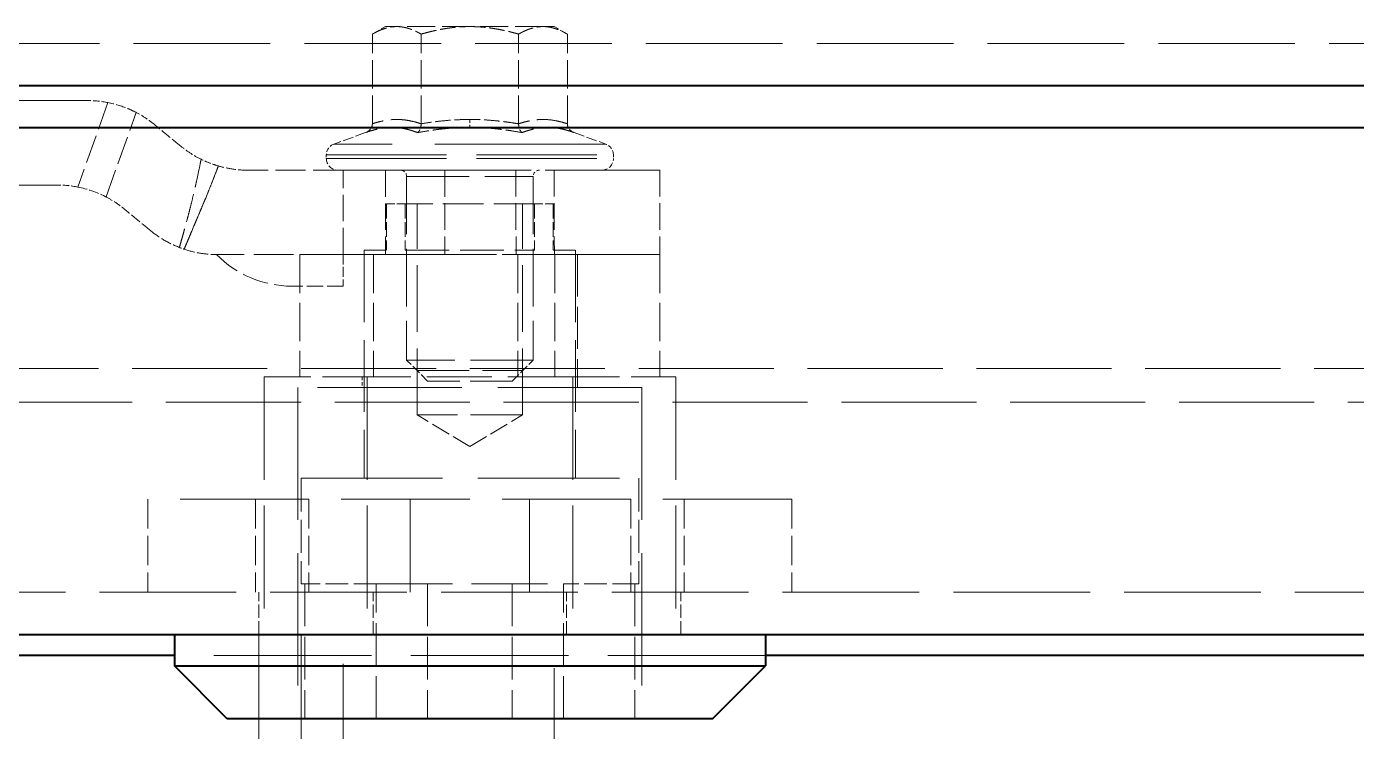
# Model space of a CAD drawing. Header units: millimetres. Extents: x 0 to 2523, y 0 to 1782.
# Drawn here: x 824.3 to 887.3, y 1446.6 to 1480 of the extents above; entities that cross this region are included whole.
import ezdxf

# ---------------------------------------------------------------- set-up
doc = ezdxf.new("R2010")
doc.units = ezdxf.units.MM
doc.header["$LTSCALE"] = 3
doc.linetypes.add('DASHED', pattern=[0.2067, 0.1654, -0.0413])
for name, color, linetype, lineweight in [('가려진 것(ISO)', 2, 'DASHED', 18), ('가려진 좁은 것(ISO)', 2, 'DASHED', 18), ('가시적인 것(ISO)', 3, 'Continuous', 40)]:
    doc.layers.add(name, color=color, linetype=linetype, lineweight=lineweight)

msp = doc.modelspace()

# ---------------------------------------------------------------- linework, layer by layer
at = {"layer": '가려진 것(ISO)', "ltscale": 0.453555}
for p, q in [((841.2766, 1479.9807), (840.6578, 1479.6234)), ((849.2766, 1479.9807), (849.8954, 1479.6234))]:
    msp.add_line(p, q, dxfattribs=at)
at = {"layer": '가려진 것(ISO)', "ltscale": 1.329629}
for p, q in [((841.8125, 1479.9807), (841.2766, 1479.9807)), ((849.2766, 1479.9807), (848.7407, 1479.9807))]:
    msp.add_line(p, q, dxfattribs=at)
at = {"layer": '가려진 것(ISO)', "ltscale": 2.659358}
for p, q in [((845.2766, 1479.9807), (841.8125, 1479.9807)), ((848.7407, 1479.9807), (845.2766, 1479.9807))]:
    msp.add_line(p, q, dxfattribs=at)
at = {"layer": '가려진 것(ISO)', "ltscale": 2.698431}
for p, q in [((840.6578, 1475.3731), (840.6578, 1479.6234)), ((849.8954, 1475.3731), (849.8954, 1479.6234))]:
    msp.add_line(p, q, dxfattribs=at)
at = {"layer": '가려진 것(ISO)', "ltscale": 2.698482}
msp.add_line((842.9672, 1475.373), (842.9672, 1479.6234), dxfattribs=at)
at = {"layer": '가려진 것(ISO)', "ltscale": 2.698487}
msp.add_line((847.586, 1475.373), (847.586, 1479.6234), dxfattribs=at)
at = {"layer": '가려진 것(ISO)', "ltscale": 13.047749}
for p, q in [((1143.2766, 1479.1807), (787.2766, 1479.1807)), ((787.2766, 1453.1807), (1143.2766, 1453.1807))]:
    msp.add_line(p, q, dxfattribs=at)
at = {"layer": '가려진 것(ISO)', "ltscale": 7.548428}
msp.add_line((827.1659, 1476.473), (815.2766, 1476.4679), dxfattribs=at)
at = {"layer": '가려진 것(ISO)', "ltscale": 1.009477}
for p, q in [((840.3327, 1474.9562), (838.8385, 1474.4124)), ((850.2204, 1474.9562), (851.7147, 1474.4124))]:
    msp.add_line(p, q, dxfattribs=at)
at = {"layer": '가려진 것(ISO)', "ltscale": 0.104586}
for p, q in [((838.4766, 1473.8956), (838.4766, 1473.7307)), ((852.0766, 1473.8956), (852.0766, 1473.7307))]:
    msp.add_line(p, q, dxfattribs=at)
at = {"layer": '가려진 것(ISO)', "ltscale": 15.832087}
msp.add_line((839.0266, 1473.1807), (851.5266, 1473.1807), dxfattribs=at)
at = {"layer": '가려진 것(ISO)', "ltscale": 3.154497}
for p, q in [((844.0836, 1473.1802), (839.2772, 1473.1781)), ((844.0853, 1469.1802), (839.2789, 1469.1781))]:
    msp.add_line(p, q, dxfattribs=at)
at = {"layer": '가려진 것(ISO)', "ltscale": 2.539495}
for p, q in [((841.2766, 1473.179), (841.2783, 1469.179)), ((849.2766, 1473.1824), (849.2783, 1469.1824)), ((854.2766, 1473.1845), (854.2783, 1469.1845))]:
    msp.add_line(p, q, dxfattribs=at)
at = {"layer": '가려진 것(ISO)', "ltscale": 2.19112}
for p, q in [((847.4609, 1473.1816), (844.0836, 1473.1802)), ((844.0853, 1469.1802), (847.4626, 1469.1816))]:
    msp.add_line(p, q, dxfattribs=at)
at = {"layer": '가려진 것(ISO)', "ltscale": 9.838044}
for p, q in [((854.2766, 1473.1845), (847.4609, 1473.1816)), ((847.4626, 1469.1816), (854.2783, 1469.1845))]:
    msp.add_line(p, q, dxfattribs=at)
at = {"layer": '가려진 것(ISO)', "ltscale": 13.266974}
msp.add_line((825.7306, 1472.4724), (809.2769, 1472.4654), dxfattribs=at)
at = {"layer": '가려진 것(ISO)', "ltscale": 5.52352}
for p, q in [((842.2766, 1472.8807), (842.2766, 1464.1807)), ((848.2766, 1472.8807), (848.2766, 1464.1807))]:
    msp.add_line(p, q, dxfattribs=at)
at = {"layer": '가려진 것(ISO)', "ltscale": 0.796132}
for p, q in [((841.3266, 1471.5807), (842.211, 1471.5807)), ((848.3421, 1471.5807), (849.2266, 1471.5807))]:
    msp.add_line(p, q, dxfattribs=at)
at = {"layer": '가려진 것(ISO)', "ltscale": 1.396677}
for p, q in [((841.3266, 1471.5807), (841.3266, 1469.3807)), ((842.211, 1471.5807), (842.211, 1469.3807)), ((848.3421, 1471.5807), (848.3421, 1469.3807)), ((849.2266, 1471.5807), (849.2266, 1469.3807))]:
    msp.add_line(p, q, dxfattribs=at)
at = {"layer": '가려진 것(ISO)', "ltscale": 3.892509}
msp.add_line((848.3421, 1471.5807), (842.211, 1471.5807), dxfattribs=at)
at = {"layer": '가려진 것(ISO)', "ltscale": 6.348889}
for p, q in [((842.7766, 1461.5807), (842.7766, 1471.5807)), ((847.7766, 1461.5807), (847.7766, 1471.5807))]:
    msp.add_line(p, q, dxfattribs=at)
at = {"layer": '가려진 것(ISO)', "ltscale": 0.029295}
msp.add_line((833.3246, 1469.1756), (833.2783, 1469.1756), dxfattribs=at)
at = {"layer": '가려진 것(ISO)', "ltscale": 12.956447}
msp.add_line((854.2766, 1469.1807), (837.2261, 1469.1807), dxfattribs=at)
at = {"layer": '가려진 것(ISO)', "ltscale": 3.682313}
for p, q in [((837.2261, 1469.1807), (837.2261, 1463.3807)), ((840.7146, 1469.1807), (840.7146, 1463.3807)), ((847.5567, 1469.1807), (847.5567, 1463.3807)), ((849.3003, 1469.1807), (849.3003, 1463.3807)), ((854.2766, 1469.1807), (854.2766, 1463.3807))]:
    msp.add_line(p, q, dxfattribs=at)
at = {"layer": '가려진 것(ISO)', "ltscale": 0.950628}
msp.add_line((839.2783, 1469.1781), (839.2789, 1467.6807), dxfattribs=at)
at = {"layer": '가려진 것(ISO)', "ltscale": 2.095026}
for p, q in [((840.2766, 1469.3807), (841.3266, 1469.3807)), ((849.2266, 1469.3807), (850.2766, 1469.3807))]:
    msp.add_line(p, q, dxfattribs=at)
at = {"layer": '가려진 것(ISO)', "ltscale": 6.856808}
for p, q in [((840.2766, 1469.3807), (840.2766, 1458.5807)), ((850.2766, 1469.3807), (850.2766, 1458.5807))]:
    msp.add_line(p, q, dxfattribs=at)
at = {"layer": '가려진 것(ISO)', "ltscale": 4.190152}
msp.add_line((842.211, 1469.3807), (848.3421, 1469.3807), dxfattribs=at)
at = {"layer": '가려진 것(ISO)', "ltscale": 3.999763}
msp.add_line((850.3766, 1469.1807), (850.3766, 1462.8807), dxfattribs=at)
at = {"layer": '가려진 것(ISO)', "ltscale": 1.545837}
msp.add_line((839.2789, 1467.6807), (836.844, 1467.6807), dxfattribs=at)
at = {"layer": '가려진 것(ISO)', "ltscale": 5.983681}
msp.add_line((848.2766, 1464.1807), (842.2766, 1464.1807), dxfattribs=at)
at = {"layer": '가려진 것(ISO)', "ltscale": 0.897783}
for p, q in [((843.2766, 1463.1807), (842.2766, 1464.1807)), ((847.2766, 1463.1807), (848.2766, 1464.1807))]:
    msp.add_line(p, q, dxfattribs=at)
at = {"layer": '가려진 것(ISO)', "ltscale": 12.901145}
for p, q in [((813.2766, 1463.7807), (1117.2766, 1463.7807)), ((1117.2766, 1462.1807), (813.2766, 1462.1807)), ((849.2766, 1435.1807), (849.2766, 1451.1807))]:
    msp.add_line(p, q, dxfattribs=at)
at = {"layer": '가려진 것(ISO)', "ltscale": 9.837123}
for p, q in [((835.5266, 1463.3807), (835.5266, 1451.1807)), ((840.4034, 1463.3807), (840.4034, 1451.1807)), ((850.1497, 1463.3807), (850.1497, 1451.1807)), ((855.0266, 1463.3807), (855.0266, 1451.1807))]:
    msp.add_line(p, q, dxfattribs=at)
at = {"layer": '가려진 것(ISO)', "ltscale": 4.455295}
for p, q in [((835.5266, 1463.3807), (840.4034, 1463.3807)), ((850.1497, 1463.3807), (855.0266, 1463.3807))]:
    msp.add_line(p, q, dxfattribs=at)
at = {"layer": '가려진 것(ISO)', "ltscale": 13.763361}
msp.add_line((853.4266, 1462.8807), (837.1266, 1462.8807), dxfattribs=at)
at = {"layer": '가려진 것(ISO)', "ltscale": 12.659248}
for p, q in [((837.1266, 1462.8807), (837.1266, 1447.1807)), ((853.4266, 1462.8807), (853.4266, 1447.1807))]:
    msp.add_line(p, q, dxfattribs=at)
at = {"layer": '가려진 것(ISO)', "ltscale": 0.317349}
msp.add_line((840.1766, 1463.3807), (840.1766, 1462.8807), dxfattribs=at)
at = {"layer": '가려진 것(ISO)', "ltscale": 6.187803}
msp.add_line((850.1497, 1463.3807), (840.4034, 1463.3807), dxfattribs=at)
at = {"layer": '가려진 것(ISO)', "ltscale": 3.989087}
msp.add_line((847.2766, 1463.1807), (843.2766, 1463.1807), dxfattribs=at)
at = {"layer": '가려진 것(ISO)', "ltscale": 4.986384}
msp.add_line((847.7766, 1461.5807), (842.7766, 1461.5807), dxfattribs=at)
at = {"layer": '가려진 것(ISO)', "ltscale": 1.851636}
for q in [(842.7766, 1461.5807), (847.7766, 1461.5807)]:
    msp.add_line((845.2766, 1460.0785), q, dxfattribs=at)
at = {"layer": '가려진 것(ISO)', "ltscale": 13.510047}
msp.add_line((837.2766, 1458.5807), (853.2766, 1458.5807), dxfattribs=at)
at = {"layer": '가려진 것(ISO)', "ltscale": 3.174394}
for p, q in [((837.2766, 1458.5807), (837.2766, 1453.5807)), ((853.2766, 1458.5807), (853.2766, 1453.5807))]:
    msp.add_line(p, q, dxfattribs=at)
at = {"layer": '가려진 것(ISO)', "ltscale": 12.296404}
for p, q in [((837.6516, 1457.5807), (830.0266, 1457.5807)), ((852.9016, 1457.5807), (837.6516, 1457.5807)), ((860.5266, 1457.5807), (852.9016, 1457.5807))]:
    msp.add_line(p, q, dxfattribs=at)
at = {"layer": '가려진 것(ISO)', "ltscale": 2.793455}
for p, q in [((830.0266, 1457.5807), (830.0266, 1453.1807)), ((835.1266, 1457.5807), (835.1266, 1453.1807)), ((837.6516, 1457.5807), (837.6516, 1453.1807)), ((852.9016, 1457.5807), (852.9016, 1453.1807)), ((855.4266, 1457.5807), (855.4266, 1453.1807)), ((860.5266, 1457.5807), (860.5266, 1453.1807))]:
    msp.add_line(p, q, dxfattribs=at)
at = {"layer": '가려진 것(ISO)', "ltscale": 1.087521}
for p, q in [((837.2766, 1453.5807), (837.4593, 1453.5807)), ((853.0939, 1453.5807), (853.2766, 1453.5807))]:
    msp.add_line(p, q, dxfattribs=at)
at = {"layer": '가려진 것(ISO)', "ltscale": 2.147077}
for p, q in [((840.8412, 1453.5807), (837.4593, 1453.5807)), ((853.0939, 1453.5807), (849.7119, 1453.5807))]:
    msp.add_line(p, q, dxfattribs=at)
at = {"layer": '가려진 것(ISO)', "ltscale": 4.063253}
for p, q in [((837.4593, 1453.5807), (837.4593, 1447.1807)), ((840.8412, 1447.1807), (840.8412, 1453.5807)), ((843.2766, 1453.5807), (843.2766, 1447.1807)), ((847.2766, 1453.5807), (847.2766, 1447.1807)), ((849.7119, 1447.1807), (849.7119, 1453.5807)), ((853.0939, 1453.5807), (853.0939, 1447.1807))]:
    msp.add_line(p, q, dxfattribs=at)
at = {"layer": '가려진 것(ISO)', "ltscale": 7.266602}
msp.add_line((840.8412, 1453.5807), (849.7119, 1453.5807), dxfattribs=at)
at = {"layer": '가려진 것(ISO)', "ltscale": 1.269698}
for p, q in [((835.2766, 1451.1807), (835.2766, 1453.1807)), ((840.694, 1451.1807), (840.694, 1453.1807)), ((849.8591, 1451.1807), (849.8591, 1453.1807)), ((855.2766, 1451.1807), (855.2766, 1453.1807))]:
    msp.add_line(p, q, dxfattribs=at)
at = {"layer": '가려진 것(ISO)', "ltscale": 14.513788}
msp.add_line((835.2766, 1451.1807), (835.2766, 1433.1807), dxfattribs=at)
at = {"layer": '가려진 것(ISO)', "ltscale": 16.126431}
msp.add_line((837.2766, 1451.1807), (837.2766, 1431.1807), dxfattribs=at)
at = {"layer": '가려진 것(ISO)', "ltscale": 11.288502}
for p, q in [((837.2766, 1451.1807), (837.2766, 1437.1807)), ((839.2766, 1437.1807), (839.2766, 1451.1807))]:
    msp.add_line(p, q, dxfattribs=at)
at = {"layer": '가려진 것(ISO)', "ltscale": 15.051335}
msp.add_line((859.2766, 1450.1807), (831.2766, 1450.1807), dxfattribs=at)
at = {"layer": '가려진 것(ISO)', "ltscale": 0.617765}
msp.add_arc((827.168, 1471.473), 5, 78.872661, 90.024378, dxfattribs=at)
at = {"layer": '가려진 것(ISO)', "ltscale": 0.426521}
for centre, start, end in [((839.0266, 1473.8956), 110, 180), ((851.5266, 1473.8956), 0, 70)]:
    msp.add_arc(centre, 0.55, start, end, dxfattribs=at)
at = {"layer": '가려진 것(ISO)', "ltscale": 0.548413}
for centre, start, end in [((839.0266, 1473.7307), 180, 270), ((851.5266, 1473.7307), 270, 0)]:
    msp.add_arc(centre, 0.55, start, end, dxfattribs=at)
at = {"layer": '가려진 것(ISO)', "ltscale": 0.299089}
for centre, start, end in [((841.9766, 1472.8807), 0, 90), ((848.5766, 1472.8807), 90, 180)]:
    msp.add_arc(centre, 0.3, start, end, dxfattribs=at)
at = {"layer": '가려진 것(ISO)', "ltscale": 0.617843}
msp.add_arc((825.7327, 1467.4724), 5, 78.871251, 90.024378, dxfattribs=at)
at = {"layer": '가려진 것(ISO)', "ltscale": 2.520347}
msp.add_arc((836.844, 1472.6807), 5, 224.508984, 270, dxfattribs=at)
at = {"layer": '가려진 것(ISO)', "ltscale": 1.488612}
for points, weights in [([(840.6578, 1479.6234), (841.2766, 1479.9807), (841.8125, 1479.9807)], [2.05513277492, 2.2140978483, 2.21409784829]), ([(841.8125, 1479.9807), (842.3484, 1479.9807), (842.9672, 1479.6234)], [2.21409784829, 2.21409784827, 2.05513277493]), ([(842.9672, 1479.6234), (844.2048, 1479.9807), (845.2766, 1479.9807)], [2.0551350202, 2.21410026725, 2.21410026725]), ([(845.2766, 1479.9807), (846.3484, 1479.9807), (847.586, 1479.6234)], [2.21410026725, 2.21410026725, 2.05513502021]), ([(847.586, 1479.6234), (848.2048, 1479.9807), (848.7407, 1479.9807)], [2.05513439893, 2.2140996138, 2.2140995979])]:
    msp.add_rational_spline(points, weights, degree=2, dxfattribs=at)
at = {"layer": '가려진 것(ISO)', "ltscale": 1.488611}
msp.add_rational_spline([(848.7407, 1479.9807), (849.2766, 1479.9807), (849.8954, 1479.6234)], [2.2140995979, 2.21409958201, 2.05513439892], degree=2, dxfattribs=at)
at = {"layer": '가려진 것(ISO)', "ltscale": 0.917635}
msp.add_open_spline([(829.4742, 1475.9094), (829.3435, 1475.9769), (829.2083, 1476.0402), (828.7694, 1476.2207), (828.4512, 1476.3148), (828.133, 1476.379)], degree=3, knots=[-2.39231706, -2.39231706, -2.39231706, -2.39231706, -2.3486929, -2.3486929, -2.25464695, -2.25464695, -2.25464695, -2.25464695], dxfattribs=at)
at = {"layer": '가려진 것(ISO)', "ltscale": 0.690919}
msp.add_open_spline([(830.3483, 1475.3312), (830.3224, 1475.3525), (830.2963, 1475.3736), (830.2698, 1475.3946), (830.1624, 1475.4795), (830.0501, 1475.5611), (829.9332, 1475.6388), (829.7874, 1475.7356), (829.6342, 1475.8262), (829.4742, 1475.9094)], degree=3, knots=[0, 0, 0, 0, 0.0988299, 0.0988299, 0.0988299, 0.5, 0.5, 0.5, 1, 1, 1, 1], dxfattribs=at)
at = {"layer": '가려진 것(ISO)', "ltscale": 1.037947}
for points, knots in [([(831.5775, 1474.318), (831.3718, 1474.4876), (831.1664, 1474.6568), (830.7567, 1474.9946), (830.5522, 1475.1631), (830.3483, 1475.3312)], [-0.16348865, -0.16348865, -0.16348865, -0.16348865, -0.08174478, -0.08174478, -0.000001, -0.000001, -0.000001, -0.000001]), ([(830.1422, 1470.3174), (829.9365, 1470.4869), (829.7311, 1470.6562), (829.3214, 1470.9939), (829.1169, 1471.1625), (828.913, 1471.3306)], [-0.16348834, -0.16348834, -0.16348834, -0.16348834, -0.08174464, -0.08174464, -0.000001, -0.000001, -0.000001, -0.000001])]:
    msp.add_open_spline(points, degree=3, knots=knots, dxfattribs=at)
at = {"layer": '가려진 것(ISO)', "ltscale": 0.356819}
for points, knots in [([(840.6578, 1475.3731), (840.6578, 1475.3325), (840.6509, 1475.2924), (840.624, 1475.2116), (840.6029, 1475.1718), (840.5462, 1475.0945), (840.5093, 1475.0583), (840.4274, 1474.9986), (840.3827, 1474.9748), (840.3347, 1474.957), (840.3337, 1474.9566), (840.3327, 1474.9563)], [-0.056055776, -0.056055776, -0.056055776, -0.056055776, -0.043849048, -0.043849048, -0.030415241, -0.030415241, -0.015046721, -0.015046721, 0, 0, 0.000314742, 0.000314742, 0.000314742, 0.000314742]), ([(849.8954, 1475.3731), (849.8953, 1475.3325), (849.9022, 1475.2924), (849.9291, 1475.2116), (849.9503, 1475.1718), (850.0069, 1475.0945), (850.0439, 1475.0583), (850.1257, 1474.9986), (850.1704, 1474.9748), (850.2184, 1474.957), (850.2194, 1474.9566), (850.2204, 1474.9563)], [-0.056055727, -0.056055727, -0.056055727, -0.056055727, -0.043846592, -0.043846592, -0.030415241, -0.030415241, -0.015046721, -0.015046721, 0, 0, 0.000314742, 0.000314742, 0.000314742, 0.000314742])]:
    msp.add_open_spline(points, degree=3, knots=knots, dxfattribs=at)
at = {"layer": '가려진 것(ISO)', "ltscale": 0.356764}
msp.add_open_spline([(842.9672, 1475.373), (842.9672, 1475.3324), (842.9637, 1475.2922), (842.9502, 1475.2114), (842.9397, 1475.1718), (842.9114, 1475.0945), (842.8929, 1475.0583), (842.852, 1474.9986), (842.8296, 1474.9748), (842.8056, 1474.957), (842.8051, 1474.9566), (842.8047, 1474.9563)], degree=3, knots=[0.000007253, 0.000007253, 0.000007253, 0.000007253, 0.012182988, 0.012182988, 0.025541036, 0.025541036, 0.040859243, 0.040859243, 0.055840117, 0.055840117, 0.056151409, 0.056151409, 0.056151409, 0.056151409], dxfattribs=at)
at = {"layer": '가려진 것(ISO)', "ltscale": 0.356759}
msp.add_open_spline([(847.586, 1475.373), (847.586, 1475.3324), (847.5894, 1475.2922), (847.6029, 1475.2114), (847.6134, 1475.1718), (847.6417, 1475.0945), (847.6602, 1475.0583), (847.7012, 1474.9986), (847.7235, 1474.9748), (847.7475, 1474.957), (847.748, 1474.9566), (847.7485, 1474.9563)], degree=3, knots=[-0.056046369, -0.056046369, -0.056046369, -0.056046369, -0.043826559, -0.043826559, -0.030415995, -0.030415995, -0.015038694, -0.015038694, 0, 0, 0.000312487, 0.000312487, 0.000312487, 0.000312487], dxfattribs=at)
at = {"layer": '가려진 것(ISO)', "ltscale": 0.746982}
msp.add_open_spline([(832.5436, 1473.6932), (832.3661, 1473.7808), (832.1965, 1473.8777), (832.0353, 1473.9824), (831.8741, 1474.087), (831.7214, 1474.1994), (831.5775, 1474.318)], degree=3, knots=[0, 0, 0, 0, 0.5, 0.5, 0.5, 1, 1, 1, 1], dxfattribs=at)
at = {"layer": '가려진 것(ISO)', "ltscale": 0.580682}
msp.add_open_spline([(833.3611, 1473.3752), (833.2239, 1473.4152), (833.0866, 1473.4615), (832.9501, 1473.5144), (832.8136, 1473.5673), (832.6779, 1473.6269), (832.5436, 1473.6932)], degree=3, knots=[0, 0, 0, 0, 0.5, 0.5, 0.5, 1, 1, 1, 1], dxfattribs=at)
at = {"layer": '가려진 것(ISO)', "ltscale": 0.923971}
msp.add_open_spline([(834.7599, 1473.1762), (834.5035, 1473.1761), (834.2476, 1473.196), (833.7611, 1473.2706), (833.5468, 1473.3212), (833.3611, 1473.3752)], degree=3, knots=[0.000001, 0.000001, 0.000001, 0.000001, 0.07765173, 0.07765173, 0.15274647, 0.15274647, 0.15274647, 0.15274647], dxfattribs=at)
at = {"layer": '가려진 것(ISO)', "ltscale": 2.873697}
msp.add_open_spline([(839.2772, 1473.1781), (838.6292, 1473.1778), (837.9339, 1473.1775), (837.3485, 1473.1773), (836.763, 1473.1771), (836.2874, 1473.1768), (835.7365, 1473.1766), (835.4221, 1473.1765), (835.0833, 1473.1763), (834.7599, 1473.1762)], degree=3, knots=[0, 0, 0, 0, 0.3890197, 0.3890197, 0.3890197, 0.7780394, 0.7780394, 0.7780394, 1, 1, 1, 1], dxfattribs=at)
at = {"layer": '가려진 것(ISO)', "ltscale": 0.917555}
msp.add_open_spline([(826.6978, 1472.3783), (827.1603, 1472.2861), (827.6064, 1472.128), (828.0071, 1471.9251), (828.0231, 1471.9169), (828.039, 1471.9087)], degree=3, knots=[-2.32675333, -2.32675333, -2.32675333, -2.32675333, -2.19233301, -2.19233301, -2.18674205, -2.18674205, -2.18674205, -2.18674205], dxfattribs=at)
at = {"layer": '가려진 것(ISO)', "ltscale": 0.690815}
msp.add_open_spline([(828.039, 1471.9087), (828.1991, 1471.8255), (828.3522, 1471.7348), (828.498, 1471.6381), (828.6153, 1471.5602), (828.7279, 1471.4783), (828.8356, 1471.3931), (828.8617, 1471.3724), (828.8875, 1471.3516), (828.913, 1471.3306)], degree=3, knots=[0, 0, 0, 0, 0.5, 0.5, 0.5, 0.9025059, 0.9025059, 0.9025059, 1, 1, 1, 1], dxfattribs=at)
at = {"layer": '가려진 것(ISO)', "ltscale": 1.033177}
msp.add_open_spline([(830.1422, 1470.3174), (830.3444, 1470.1507), (830.5596, 1470), (831.0183, 1469.73), (831.2616, 1469.612), (831.5137, 1469.5142)], degree=3, knots=[-0.16282276, -0.16282276, -0.16282276, -0.16282276, -0.08246392, -0.08246392, -0.000001, -0.000001, -0.000001, -0.000001], dxfattribs=at)
at = {"layer": '가려진 것(ISO)', "ltscale": 0.156232}
msp.add_open_spline([(831.5137, 1469.5142), (831.5514, 1469.4996), (831.5891, 1469.4855), (831.6647, 1469.4582), (831.7026, 1469.4451), (831.7405, 1469.4324)], degree=3, knots=[0.000001, 0.000001, 0.000001, 0.000001, 0.012313333, 0.012313333, 0.024625639, 0.024625639, 0.024625639, 0.024625639], dxfattribs=at)
at = {"layer": '가려진 것(ISO)', "ltscale": 1.041271}
msp.add_open_spline([(831.7405, 1469.4324), (831.9933, 1469.3481), (832.254, 1469.2837), (832.7849, 1469.1973), (833.0542, 1469.1755), (833.3246, 1469.1756)], degree=3, knots=[-0.16423316, -0.16423316, -0.16423316, -0.16423316, -0.08209167, -0.08209167, -0.00008865, -0.00008865, -0.00008865, -0.00008865], dxfattribs=at)
at = {"layer": '가려진 것(ISO)', "ltscale": 3.790577}
msp.add_open_spline([(839.2789, 1469.1781), (838.2864, 1469.1777), (837.2906, 1469.1773), (835.3009, 1469.1764), (834.309, 1469.176), (833.3246, 1469.1756)], degree=3, knots=[-0.59728772, -0.59728772, -0.59728772, -0.59728772, -0.29865558, -0.29865558, -0.00008864, -0.00008864, -0.00008864, -0.00008864], dxfattribs=at)
at = {"layer": '가려진 좁은 것(ISO)', "ltscale": 2.698401}
msp.add_line((828.133, 1476.379), (826.6978, 1472.3783), dxfattribs=at)
at = {"layer": '가려진 좁은 것(ISO)', "ltscale": 2.698427}
msp.add_line((828.039, 1471.9087), (829.4742, 1475.9094), dxfattribs=at)
at = {"layer": '가려진 좁은 것(ISO)', "ltscale": 0.31017}
msp.add_line((845.2766, 1475.5799), (845.2766, 1475.204), dxfattribs=at)
at = {"layer": '가려진 좁은 것(ISO)', "ltscale": 16.308598}
msp.add_line((851.7147, 1474.4124), (838.8385, 1474.4124), dxfattribs=at)
at = {"layer": '가려진 좁은 것(ISO)', "ltscale": 11.483541}
for p, q in [((838.4766, 1473.8956), (852.0766, 1473.8956)), ((838.4766, 1473.7307), (852.0766, 1473.7307))]:
    msp.add_line(p, q, dxfattribs=at)
at = {"layer": '가려진 좁은 것(ISO)', "ltscale": 2.539495}
for p, q in [((839.2789, 1469.1781), (839.2772, 1473.1781)), ((844.0836, 1473.1802), (844.0853, 1469.1802)), ((847.4609, 1473.1816), (847.4626, 1469.1816))]:
    msp.add_line(p, q, dxfattribs=at)
at = {"layer": '가려진 좁은 것(ISO)', "ltscale": 5.983681}
msp.add_line((842.2766, 1472.8807), (848.2766, 1472.8807), dxfattribs=at)
at = {"layer": '가려진 좁은 것(ISO)', "ltscale": 0.000754912}
msp.add_line((842.1127, 1469.1793), (842.1127, 1469.1807), dxfattribs=at)
msp.add_line((842.1127, 1469.1793), (842.1127, 1469.1807), dxfattribs=at)
at = {"layer": '가려진 좁은 것(ISO)', "ltscale": 0.12769}
msp.add_line((842.2766, 1469.3807), (842.2766, 1469.1794), dxfattribs=at)
at = {"layer": '가려진 좁은 것(ISO)', "ltscale": 0.12607}
msp.add_line((848.2766, 1469.1819), (848.2766, 1469.3807), dxfattribs=at)
at = {"layer": '가려진 좁은 것(ISO)', "ltscale": 4.986384}
msp.add_line((842.7766, 1463.6807), (847.7766, 1463.6807), dxfattribs=at)
msp.add_line((842.7766, 1463.6807), (847.7766, 1463.6807), dxfattribs=at)
at = {"layer": '가려진 좁은 것(ISO)', "ltscale": 2.793455}
for p, q in [((842.4552, 1453.1807), (842.4552, 1457.5807)), ((842.4552, 1457.5807), (842.4552, 1453.1807)), ((842.4552, 1453.1807), (842.4552, 1457.5807)), ((842.4552, 1457.5807), (842.4552, 1453.1807)), ((848.0979, 1457.5807), (848.0979, 1453.1807)), ((848.0979, 1453.1807), (848.0979, 1457.5807)), ((848.0979, 1457.5807), (848.0979, 1453.1807)), ((848.0979, 1453.1807), (848.0979, 1457.5807))]:
    msp.add_line(p, q, dxfattribs=at)
at = {"layer": '가려진 좁은 것(ISO)', "ltscale": 2.94755}
msp.add_open_spline([(842.9672, 1475.373), (842.8885, 1475.3996), (842.8049, 1475.4256), (842.7155, 1475.4502), (842.626, 1475.4748), (842.5307, 1475.4981), (842.432, 1475.5176), (842.3334, 1475.5371), (842.2314, 1475.5528), (842.1276, 1475.5635), (842.0238, 1475.5742), (841.9181, 1475.5799), (841.8125, 1475.5799), (841.7068, 1475.5799), (841.6011, 1475.5742), (841.4973, 1475.5635), (841.3935, 1475.5528), (841.2916, 1475.5371), (841.1929, 1475.5176), (841.0943, 1475.4981), (840.9989, 1475.4748), (840.9095, 1475.4502), (840.82, 1475.4256), (840.7364, 1475.3997), (840.6578, 1475.3731)], degree=3, knots=[0, 0, 0, 0, 0.125, 0.125, 0.125, 0.25, 0.25, 0.25, 0.375, 0.375, 0.375, 0.5, 0.5, 0.5, 0.625, 0.625, 0.625, 0.75, 0.75, 0.75, 0.875, 0.875, 0.875, 1, 1, 1, 1], dxfattribs=at)
at = {"layer": '가려진 좁은 것(ISO)', "ltscale": 1.473715}
msp.add_open_spline([(845.2766, 1475.5799), (845.0905, 1475.5799), (844.9018, 1475.5756), (844.7096, 1475.5666), (844.5174, 1475.5577), (844.3217, 1475.5441), (844.1254, 1475.526), (843.929, 1475.5078), (843.7319, 1475.4852), (843.5385, 1475.4594), (843.345, 1475.4337), (843.1551, 1475.4048), (842.9672, 1475.373)], degree=3, knots=[0, 0, 0, 0, 0.25, 0.25, 0.25, 0.5, 0.5, 0.5, 0.75, 0.75, 0.75, 1, 1, 1, 1], dxfattribs=at)
at = {"layer": '가려진 좁은 것(ISO)', "ltscale": 1.473716}
msp.add_open_spline([(847.5859, 1475.373), (847.4956, 1475.3883), (847.4051, 1475.4028), (847.314, 1475.4167), (847.2133, 1475.432), (847.112, 1475.4465), (847.0099, 1475.4601), (846.9431, 1475.469), (846.876, 1475.4774), (846.8087, 1475.4855), (846.6802, 1475.5009), (846.551, 1475.5146), (846.4223, 1475.5265), (846.3781, 1475.5305), (846.334, 1475.5344), (846.2899, 1475.538), (846.1385, 1475.5503), (845.9882, 1475.5599), (845.8401, 1475.5668), (845.8181, 1475.5678), (845.7962, 1475.5688), (845.7744, 1475.5697), (845.6058, 1475.5766), (845.4401, 1475.5799), (845.2766, 1475.5799)], degree=3, knots=[0, 0, 0, 0, 0.1187084, 0.1187084, 0.1187084, 0.25, 0.25, 0.25, 0.3359259, 0.3359259, 0.3359259, 0.5, 0.5, 0.5, 0.5563781, 0.5563781, 0.5563781, 0.75, 0.75, 0.75, 0.7786751, 0.7786751, 0.7786751, 1, 1, 1, 1], dxfattribs=at)
at = {"layer": '가려진 좁은 것(ISO)', "ltscale": 2.947551}
msp.add_open_spline([(849.8953, 1475.3731), (849.8167, 1475.3997), (849.7331, 1475.4256), (849.6437, 1475.4502), (849.5542, 1475.4748), (849.4589, 1475.4981), (849.3602, 1475.5176), (849.2616, 1475.5371), (849.1596, 1475.5528), (849.0558, 1475.5635), (848.952, 1475.5742), (848.8463, 1475.5799), (848.7407, 1475.5799), (848.635, 1475.5799), (848.5293, 1475.5742), (848.4255, 1475.5635), (848.3217, 1475.5528), (848.2198, 1475.5371), (848.1211, 1475.5176), (848.0225, 1475.4981), (847.9271, 1475.4748), (847.8377, 1475.4502), (847.7482, 1475.4256), (847.6646, 1475.3996), (847.586, 1475.373)], degree=3, knots=[0, 0, 0, 0, 0.125, 0.125, 0.125, 0.25, 0.25, 0.25, 0.375, 0.375, 0.375, 0.5, 0.5, 0.5, 0.625, 0.625, 0.625, 0.75, 0.75, 0.75, 0.875, 0.875, 0.875, 1, 1, 1, 1], dxfattribs=at)
at = {"layer": '가려진 좁은 것(ISO)', "ltscale": 3.159124}
for points, knots in [([(842.8046, 1474.9562), (842.7392, 1474.9811), (842.6692, 1475.0062), (842.5941, 1475.0308), (842.5794, 1475.0356), (842.5646, 1475.0403), (842.5495, 1475.0451), (842.4963, 1475.0619), (842.4405, 1475.0783), (842.3828, 1475.0938), (842.3405, 1475.1052), (842.297, 1475.116), (842.2528, 1475.1261), (842.2148, 1475.1348), (842.1761, 1475.143), (842.137, 1475.1505), (842.0684, 1475.1636), (841.9982, 1475.1747), (841.9269, 1475.1833), (841.9071, 1475.1857), (841.8873, 1475.1879), (841.8674, 1475.1899), (841.7743, 1475.1991), (841.6796, 1475.204), (841.5845, 1475.204), (841.4895, 1475.204), (841.394, 1475.1991), (841.2996, 1475.1899), (841.2794, 1475.1879), (841.2593, 1475.1857), (841.2392, 1475.1833), (841.1666, 1475.1747), (841.0948, 1475.1636), (841.0244, 1475.1505), (840.9842, 1475.143), (840.9445, 1475.1348), (840.9053, 1475.1261), (840.8597, 1475.116), (840.8148, 1475.1052), (840.771, 1475.0938), (840.7113, 1475.0783), (840.6534, 1475.0619), (840.5982, 1475.0451), (840.5825, 1475.0403), (840.5671, 1475.0356), (840.5519, 1475.0308), (840.4738, 1475.0062), (840.4009, 1474.9811), (840.3327, 1474.9562)], [0.00000232, 0.00000232, 0.00000232, 0.00000232, 0.10460482, 0.10460482, 0.10460482, 0.125, 0.125, 0.125, 0.19708955, 0.19708955, 0.19708955, 0.25, 0.25, 0.25, 0.29543023, 0.29543023, 0.29543023, 0.375, 0.375, 0.375, 0.39704146, 0.39704146, 0.39704146, 0.5, 0.5, 0.5, 0.60295854, 0.60295854, 0.60295854, 0.625, 0.625, 0.625, 0.70456977, 0.70456977, 0.70456977, 0.75, 0.75, 0.75, 0.80291045, 0.80291045, 0.80291045, 0.875, 0.875, 0.875, 0.89539518, 0.89539518, 0.89539518, 0.99999751, 0.99999751, 0.99999751, 0.99999751]), ([(850.2204, 1474.9562), (850.1522, 1474.9811), (850.0794, 1475.0062), (850.0013, 1475.0308), (849.986, 1475.0356), (849.9706, 1475.0403), (849.955, 1475.0451), (849.8997, 1475.0619), (849.8419, 1475.0783), (849.7822, 1475.0938), (849.7383, 1475.1052), (849.6934, 1475.116), (849.6478, 1475.1261), (849.6086, 1475.1348), (849.5689, 1475.143), (849.5287, 1475.1505), (849.4583, 1475.1636), (849.3865, 1475.1747), (849.314, 1475.1833), (849.2939, 1475.1857), (849.2737, 1475.1879), (849.2535, 1475.1899), (849.1591, 1475.1991), (849.0637, 1475.204), (848.9686, 1475.204), (848.8735, 1475.204), (848.7788, 1475.1991), (848.6858, 1475.1899), (848.6659, 1475.1879), (848.646, 1475.1857), (848.6262, 1475.1833), (848.5549, 1475.1747), (848.4847, 1475.1636), (848.4162, 1475.1505), (848.377, 1475.143), (848.3384, 1475.1348), (848.3004, 1475.1261), (848.2561, 1475.116), (848.2127, 1475.1052), (848.1703, 1475.0938), (848.1126, 1475.0783), (848.0568, 1475.0619), (848.0036, 1475.0451), (847.9886, 1475.0403), (847.9737, 1475.0356), (847.9591, 1475.0308), (847.8839, 1475.0062), (847.814, 1474.9811), (847.7485, 1474.9562)], [0.00000249, 0.00000249, 0.00000249, 0.00000249, 0.10460482, 0.10460482, 0.10460482, 0.125, 0.125, 0.125, 0.19708955, 0.19708955, 0.19708955, 0.25, 0.25, 0.25, 0.29543023, 0.29543023, 0.29543023, 0.375, 0.375, 0.375, 0.39704146, 0.39704146, 0.39704146, 0.5, 0.5, 0.5, 0.60295854, 0.60295854, 0.60295854, 0.625, 0.625, 0.625, 0.70456977, 0.70456977, 0.70456977, 0.75, 0.75, 0.75, 0.80291045, 0.80291045, 0.80291045, 0.875, 0.875, 0.875, 0.89539518, 0.89539518, 0.89539518, 0.99999769, 0.99999769, 0.99999769, 0.99999769])]:
    msp.add_open_spline(points, degree=3, knots=knots, dxfattribs=at)
at = {"layer": '가려진 좁은 것(ISO)', "ltscale": 1.579512}
for points, knots in [([(845.2766, 1475.204), (845.1142, 1475.204), (844.9532, 1475.2006), (844.7896, 1475.1936), (844.7497, 1475.1919), (844.7096, 1475.19), (844.6693, 1475.1878), (844.5433, 1475.1812), (844.4153, 1475.1724), (844.2864, 1475.1614), (844.2051, 1475.1545), (844.1235, 1475.1468), (844.0419, 1475.1383), (843.955, 1475.1293), (843.8681, 1475.1194), (843.7815, 1475.1087), (843.6578, 1475.0934), (843.5348, 1475.0766), (843.4133, 1475.0585), (843.373, 1475.0525), (843.3328, 1475.0463), (843.2927, 1475.04), (843.128, 1475.0142), (842.966, 1474.9862), (842.8046, 1474.9562)], [0, 0, 0, 0, 0.20094998, 0.20094998, 0.20094998, 0.25, 0.25, 0.25, 0.40333094, 0.40333094, 0.40333094, 0.5, 0.5, 0.5, 0.60292444, 0.60292444, 0.60292444, 0.75, 0.75, 0.75, 0.7988985, 0.7988985, 0.7988985, 0.99999466, 0.99999466, 0.99999466, 0.99999466]), ([(847.7485, 1474.9562), (847.5852, 1474.9866), (847.4219, 1475.0148), (847.2565, 1475.0406), (847.2157, 1475.047), (847.1748, 1475.0533), (847.1337, 1475.0594), (847.0114, 1475.0775), (846.8878, 1475.0944), (846.7637, 1475.1097), (846.6773, 1475.1203), (846.5907, 1475.1301), (846.5042, 1475.1391), (846.4223, 1475.1475), (846.3406, 1475.1552), (846.2592, 1475.1621), (846.1312, 1475.1728), (846.0043, 1475.1815), (845.8794, 1475.1881), (845.8391, 1475.1902), (845.799, 1475.1921), (845.759, 1475.1938), (845.5967, 1475.2006), (845.4372, 1475.204), (845.2766, 1475.204)], [0.00000535, 0.00000535, 0.00000535, 0.00000535, 0.20052293, 0.20052293, 0.20052293, 0.25, 0.25, 0.25, 0.39734023, 0.39734023, 0.39734023, 0.5, 0.5, 0.5, 0.59717741, 0.59717741, 0.59717741, 0.75, 0.75, 0.75, 0.79938724, 0.79938724, 0.79938724, 1, 1, 1, 1])]:
    msp.add_open_spline(points, degree=3, knots=knots, dxfattribs=at)
at = {"layer": '가려진 좁은 것(ISO)', "ltscale": 2.734044}
msp.add_open_spline([(832.5436, 1473.6932), (832.5218, 1473.5802), (832.4993, 1473.4668), (832.4762, 1473.353), (832.4339, 1473.1445), (832.3896, 1472.9346), (832.3432, 1472.7234), (832.3149, 1472.5952), (832.286, 1472.4664), (832.2562, 1472.3372), (832.2432, 1472.2808), (832.2301, 1472.2243), (832.2168, 1472.1678), (832.1784, 1472.0044), (832.1389, 1471.8402), (832.0981, 1471.6752), (832.0619, 1471.5289), (832.0248, 1471.382), (831.9868, 1471.2345), (831.962, 1471.1382), (831.9368, 1471.0417), (831.9113, 1470.9449), (831.902, 1470.9095), (831.8926, 1470.8741), (831.8832, 1470.8387), (831.8516, 1470.7203), (831.8196, 1470.6014), (831.7869, 1470.4821), (831.7577, 1470.3752), (831.7281, 1470.268), (831.698, 1470.1604), (831.671, 1470.0638), (831.6436, 1469.9668), (831.6159, 1469.8696), (831.591, 1469.7818), (831.5657, 1469.6939), (831.5402, 1469.6057), (831.5314, 1469.5752), (831.5226, 1469.5447), (831.5137, 1469.5142)], degree=3, knots=[0, 0, 0, 0, 0.0844545, 0.0844545, 0.0844545, 0.2392845, 0.2392845, 0.2392845, 0.3333333, 0.3333333, 0.3333333, 0.3743632, 0.3743632, 0.3743632, 0.4929223, 0.4929223, 0.4929223, 0.5980553, 0.5980553, 0.5980553, 0.6666667, 0.6666667, 0.6666667, 0.6917173, 0.6917173, 0.6917173, 0.7754928, 0.7754928, 0.7754928, 0.8505712, 0.8505712, 0.8505712, 0.9180518, 0.9180518, 0.9180518, 0.9789633, 0.9789633, 0.9789633, 1, 1, 1, 1], dxfattribs=at)
at = {"layer": '가려진 좁은 것(ISO)', "ltscale": 2.707696}
for points, knots in [([(831.7405, 1469.4324), (831.9332, 1469.8919), (832.1249, 1470.3445), (832.3126, 1470.7889), (832.5004, 1471.2332), (832.6842, 1471.6691), (832.8603, 1472.0996), (833.0364, 1472.5301), (833.2047, 1472.9552), (833.3611, 1473.3752)], [0, 0, 0, 0, 0.3333333, 0.3333333, 0.3333333, 0.6666667, 0.6666667, 0.6666667, 1, 1, 1, 1]), ([(833.3611, 1473.3752), (833.3361, 1473.3081), (833.3108, 1473.2408), (833.2852, 1473.1734), (833.226, 1473.0174), (833.1652, 1472.8607), (833.1031, 1472.7033), (833.0418, 1472.5479), (832.9792, 1472.3919), (832.9155, 1472.2351), (832.8972, 1472.1901), (832.8788, 1472.1449), (832.8603, 1472.0998), (832.8154, 1471.9901), (832.7701, 1471.88), (832.7243, 1471.7695), (832.6627, 1471.621), (832.6003, 1471.4718), (832.5373, 1471.3218), (832.4812, 1471.1881), (832.4245, 1471.0539), (832.3675, 1470.9188), (832.3493, 1470.8757), (832.331, 1470.8324), (832.3127, 1470.7891), (832.2813, 1470.7149), (832.2499, 1470.6404), (832.2183, 1470.5657), (832.1745, 1470.462), (832.1305, 1470.3579), (832.0863, 1470.2534), (832.0472, 1470.1608), (832.0079, 1470.0678), (831.9686, 1469.9746), (831.9336, 1469.8916), (831.8985, 1469.8083), (831.8633, 1469.7247), (831.8318, 1469.65), (831.8003, 1469.575), (831.7688, 1469.4999), (831.7594, 1469.4774), (831.7499, 1469.455), (831.7405, 1469.4324)], [0, 0, 0, 0, 0.0532858, 0.0532858, 0.0532858, 0.1766136, 0.1766136, 0.1766136, 0.2983371, 0.2983371, 0.2983371, 0.3333333, 0.3333333, 0.3333333, 0.4182823, 0.4182823, 0.4182823, 0.5324802, 0.5324802, 0.5324802, 0.6341594, 0.6341594, 0.6341594, 0.6666667, 0.6666667, 0.6666667, 0.7223421, 0.7223421, 0.7223421, 0.7996501, 0.7996501, 0.7996501, 0.8681126, 0.8681126, 0.8681126, 0.9291059, 0.9291059, 0.9291059, 0.9836748, 0.9836748, 0.9836748, 1, 1, 1, 1])]:
    msp.add_open_spline(points, degree=3, knots=knots, dxfattribs=at)
at = {"layer": '가려진 좁은 것(ISO)', "ltscale": 0.001011}
msp.add_open_spline([(841.1646, 1469.1789), (841.1646, 1469.1795), (841.1646, 1469.1801), (841.1646, 1469.1807)], degree=3, dxfattribs=at)
msp.add_open_spline([(841.1646, 1469.1789), (841.1646, 1469.1795), (841.1646, 1469.1801), (841.1646, 1469.1807)], degree=3, dxfattribs=at)
at = {"layer": '가려진 좁은 것(ISO)', "ltscale": 0.000216209}
msp.add_open_spline([(844.1068, 1469.1807), (844.1068, 1469.1805), (844.1068, 1469.1803), (844.1068, 1469.1802)], degree=3, dxfattribs=at)
msp.add_open_spline([(844.1068, 1469.1807), (844.1068, 1469.1805), (844.1068, 1469.1803), (844.1068, 1469.1802)], degree=3, dxfattribs=at)
at = {"layer": '가시적인 것(ISO)'}
for p, q in [((1145.2766, 1477.1807), (785.2766, 1477.1807)), ((1145.2766, 1475.1807), (785.2766, 1475.1807)), ((785.2766, 1451.1807), (1145.2766, 1451.1807)), ((831.2766, 1451.1807), (831.2766, 1449.6807)), ((859.2766, 1451.1807), (859.2766, 1449.6807)), ((831.2766, 1450.1807), (808.2766, 1450.1807)), ((831.2766, 1449.6807), (859.2766, 1449.6807)), ((833.7766, 1447.1807), (831.2766, 1449.6807)), ((856.7766, 1447.1807), (859.2766, 1449.6807)), ((1118.2766, 1450.1807), (859.2766, 1450.1807)), ((856.7766, 1447.1807), (833.7766, 1447.1807))]:
    msp.add_line(p, q, dxfattribs=at)

doc.saveas('drawing.dxf')
